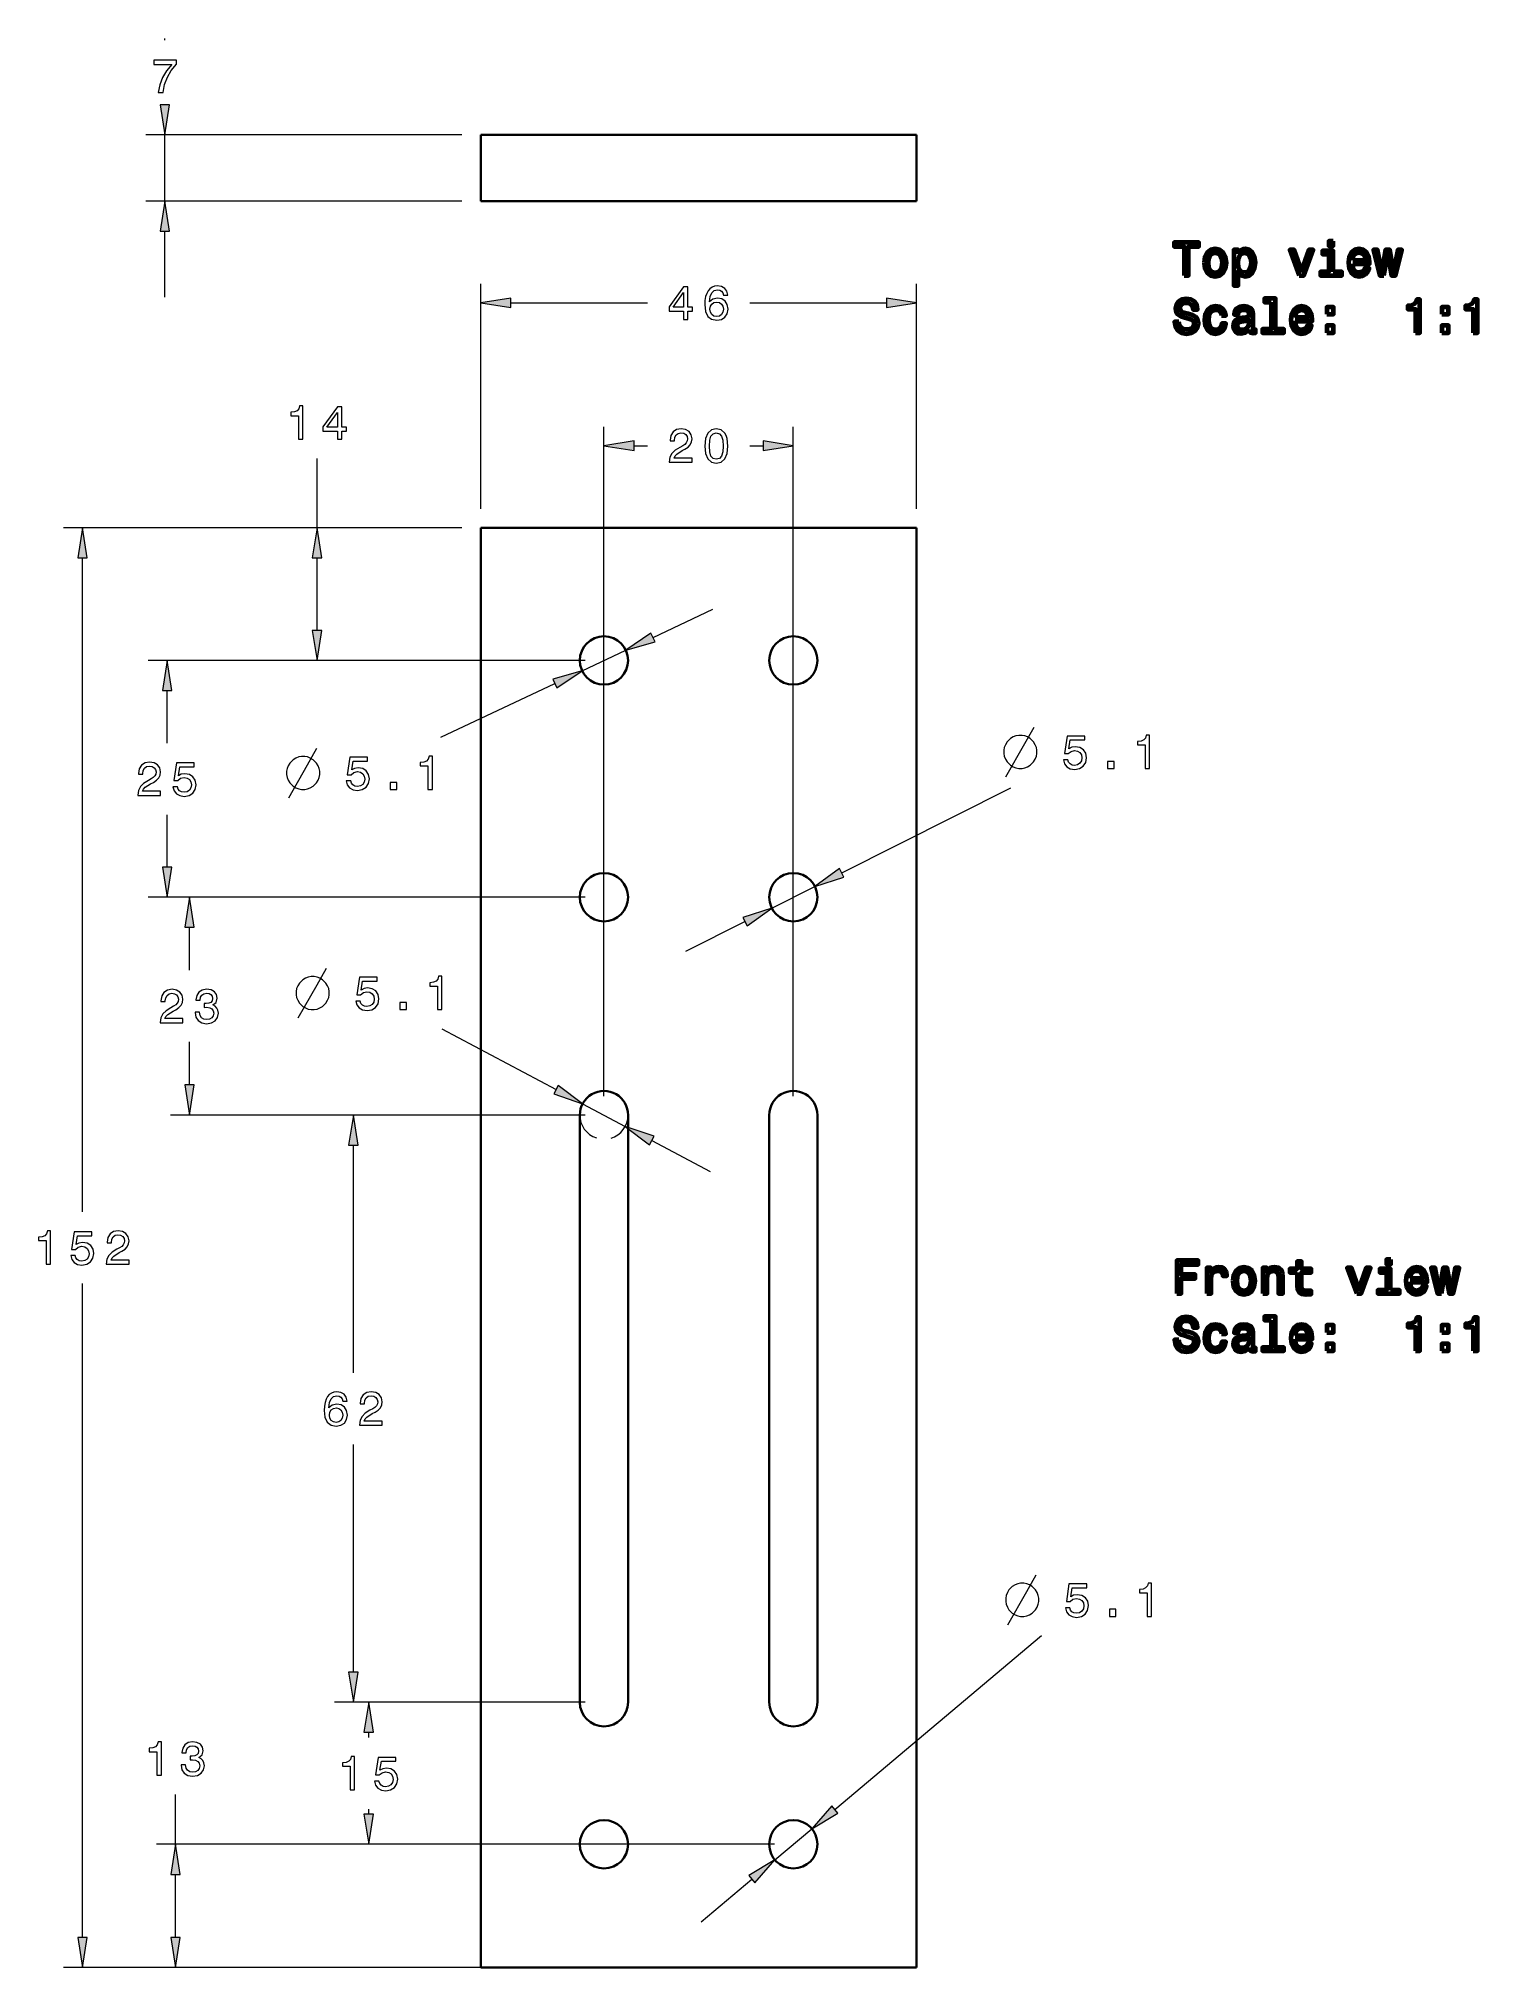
# Model space of a CAD drawing. Extents: x 26 to 178, y 10 to 214.
import ezdxf

# ---------------------------------------------------------------- set-up
doc = ezdxf.new("R2010")
doc.units = 0

msp = doc.modelspace()

# ---------------------------------------------------------------- linework, layer by layer
at = {"color": 7, "lineweight": 13, "ltscale": 0.003994}
msp.add_line((39.030872, 213.647751), (39.030872, 213.807526), dxfattribs=at)
at = {"color": 7, "lineweight": 13}
for p, q in [((70.399979, 203.647522), (37.030872, 203.647522)), ((70.399979, 196.647522), (37.030872, 196.647522)), ((72.399979, 164.143188), (72.399979, 187.909683)), ((118.399979, 164.143188), (118.399979, 187.909683)), ((85.399979, 102.143188), (85.399979, 172.823395)), ((105.399979, 102.143188), (105.399979, 172.823395)), ((70.399979, 162.143188), (28.335464, 162.143188)), ((30.335464, 89.925186), (30.335464, 158.96817)), ((83.399979, 148.143188), (37.267773, 148.143188)), ((83.399979, 148.143188), (53.103382, 148.143188)), ((110.514221, 125.716202), (128.381287, 134.705276)), ((83.399979, 123.143188), (37.267773, 123.143188)), ((83.399979, 123.143188), (39.636757, 123.143188)), ((83.399979, 100.143188), (39.636757, 100.143188)), ((80.849976, 100.143188), (56.941151, 100.143188)), ((58.941151, 72.925186), (58.941151, 96.968163)), ((30.335464, 13.318214), (30.335464, 82.361191)), ((58.941151, 41.318211), (58.941151, 65.361191)), ((109.781898, 26.827568), (131.602509, 45.17466)), ((80.849976, 38.143188), (56.941151, 38.143188)), ((83.399979, 38.143188), (58.557056, 38.143188)), ((103.399979, 23.143188), (38.156277, 23.143188)), ((83.399979, 23.143188), (58.557056, 23.143188)), ((70.399979, 10.143188), (28.335464, 10.143188)), ((116.399979, 10.143188), (38.156277, 10.143188))]:
    msp.add_line(p, q, dxfattribs=at)
at = {"color": 7, "lineweight": 13, "ltscale": 0.175}
msp.add_line((39.030872, 196.647522), (39.030872, 203.647522), dxfattribs=at)
at = {"color": 7, "lineweight": 35}
for p, q in [((72.399979, 203.647522), (118.399979, 203.647522)), ((72.399979, 196.647522), (118.399979, 196.647522)), ((72.399979, 162.143188), (118.399979, 162.143188)), ((72.399979, 10.143188), (72.399979, 162.143188)), ((118.399979, 162.143188), (118.399979, 10.143188)), ((82.849976, 38.143188), (82.849976, 100.143188)), ((87.949982, 100.143188), (87.949982, 38.143188)), ((102.849976, 100.143188), (102.849976, 38.143188)), ((107.949982, 38.143188), (107.949982, 100.143188)), ((118.399979, 10.143188), (72.399979, 10.143188))]:
    msp.add_line(p, q, dxfattribs=at)
at = {"color": 7, "lineweight": 35, "ltscale": 0.175}
for p, q in [((72.399979, 203.647522), (72.399979, 196.647522)), ((118.399979, 203.647522), (118.399979, 196.647522))]:
    msp.add_line(p, q, dxfattribs=at)
at = {"color": 7, "lineweight": 13, "ltscale": 0.174625}
msp.add_line((39.030872, 186.487518), (39.030872, 193.472504), dxfattribs=at)
at = {"color": 7, "lineweight": 13, "ltscale": 0.360174}
for p, q in [((75.574997, 185.909683), (89.981956, 185.909683)), ((100.818001, 185.909683), (115.22496, 185.909683))]:
    msp.add_line(p, q, dxfattribs=at)
at = {"color": 7, "lineweight": 13, "ltscale": 0.183085}
msp.add_line((55.103382, 162.143188), (55.103382, 169.466599), dxfattribs=at)
at = {"color": 7, "lineweight": 13, "ltscale": 0.035174}
for p, q in [((88.575005, 170.823395), (89.981956, 170.823395)), ((100.818001, 170.823395), (102.224953, 170.823395))]:
    msp.add_line(p, q, dxfattribs=at)
at = {"color": 7, "lineweight": 13, "ltscale": 0.432415}
msp.add_line((70.399979, 162.143188), (53.103382, 162.143188), dxfattribs=at)
at = {"color": 7, "lineweight": 13, "ltscale": 0.191249}
msp.add_line((55.103382, 151.318207), (55.103382, 158.96817), dxfattribs=at)
at = {"color": 7, "lineweight": 13, "ltscale": 0.174624}
for p, q in [((90.580238, 150.580566), (96.900551, 153.554367)), ((94.045959, 117.430893), (100.285736, 120.570175)), ((90.455536, 97.456696), (96.623703, 94.178955)), ((95.671776, 14.96357), (101.018059, 19.458801))]:
    msp.add_line(p, q, dxfattribs=at)
at = {"color": 7, "lineweight": 13, "ltscale": 0.1275}
for p, q in [((83.092621, 147.057541), (87.707336, 149.228821)), ((103.122025, 121.997131), (107.677933, 124.289246)), ((83.14817, 101.33979), (87.651787, 98.946587)), ((103.448212, 21.502113), (107.351746, 24.78426))]:
    msp.add_line(p, q, dxfattribs=at)
at = {"color": 7, "lineweight": 13, "ltscale": 0.138575}
for p, q in [((39.267773, 139.425186), (39.267773, 144.96817)), ((39.267773, 126.318207), (39.267773, 131.861191))]:
    msp.add_line(p, q, dxfattribs=at)
at = {"color": 7, "lineweight": 13, "ltscale": 0.33234}
msp.add_line((68.191101, 140.046173), (80.219727, 145.705811), dxfattribs=at)
at = {"color": 7, "lineweight": 13, "ltscale": 0.113575}
for p, q in [((41.636757, 115.425186), (41.636757, 119.96817)), ((41.636757, 103.318207), (41.636757, 107.861191))]:
    msp.add_line(p, q, dxfattribs=at)
at = {"color": 7, "lineweight": 13, "ltscale": 0.341547}
msp.add_line((68.280136, 109.240578), (80.344421, 102.829681), dxfattribs=at)
at = {"color": 7, "lineweight": 13, "ltscale": 0.013574}
for p, q in [((60.557056, 34.42519), (60.557056, 34.968166)), ((60.557056, 26.318211), (60.557056, 26.861187))]:
    msp.add_line(p, q, dxfattribs=at)
at = {"color": 7, "lineweight": 13, "ltscale": 0.131428}
msp.add_line((40.156277, 23.143188), (40.156277, 28.400307), dxfattribs=at)
at = {"color": 7, "lineweight": 13, "ltscale": 0.166249}
msp.add_line((40.156277, 13.318214), (40.156277, 19.968163), dxfattribs=at)
at = {"color": 7, "lineweight": 13}
for points in [[(38.329861, 208.115753), (38.83923, 208.115753), (39.005653, 208.947891), (39.298161, 209.724548), (39.711708, 210.445724), (40.251331, 211.121521), (40.251331, 211.5401), (37.850754, 211.5401), (37.850754, 211.081177), (39.767181, 211.081177), (39.212425, 210.400345), (38.793839, 209.68924), (38.501331, 208.932755)], [(38.528, 206.82254), (39.030872, 203.647522), (39.533745, 206.82254)], [(39.533745, 193.472504), (39.030872, 196.647522), (38.528, 193.472504)], [(93.809341, 184.159683), (94.263237, 184.159683), (94.263237, 185.027115), (94.762512, 185.027115), (94.762512, 185.430573), (94.263237, 185.430573), (94.263237, 187.584045), (93.804298, 187.584045), (92.271164, 185.470917), (92.271164, 185.027115), (93.809341, 185.027115)], [(98.478363, 186.716599), (98.382545, 187.125092), (98.160645, 187.427704), (97.817703, 187.619339), (97.373901, 187.684906), (97.076347, 187.649597), (96.819145, 187.553772), (96.592201, 187.39743), (96.400558, 187.175537), (96.24926, 186.898163), (96.138306, 186.560257), (96.067703, 186.161835), (96.047531, 185.712997), (96.12822, 184.996857), (96.375336, 184.477417), (96.77375, 184.164734), (97.31842, 184.058807), (97.807617, 184.149597), (98.180817, 184.386627), (98.42289, 184.759827), (98.508621, 185.233887), (98.42289, 185.712997), (98.190903, 186.081146), (97.832832, 186.313141), (97.38903, 186.393829), (96.90992, 186.292969), (96.551849, 186.005493), (96.627502, 186.560257), (96.788887, 186.958679), (97.036003, 187.195709), (97.378944, 187.276398), (97.631104, 187.236053), (97.822746, 187.130142), (97.94883, 186.953629), (98.014389, 186.716599)], [(75.574997, 186.412567), (72.399979, 185.909683), (75.574997, 185.406799)], [(92.694794, 185.430573), (93.809341, 186.999023), (93.809341, 185.430573)], [(98.019432, 185.228851), (97.963959, 184.911133), (97.822746, 184.669052), (97.595802, 184.50766), (97.313377, 184.457245), (97.015831, 184.50766), (96.788887, 184.664001), (96.642632, 184.906082), (96.597244, 185.223801), (96.647675, 185.536484), (96.788887, 185.773514), (97.020874, 185.924805), (97.333549, 185.980286), (97.605888, 185.924805), (97.822746, 185.778564), (97.963959, 185.541534)], [(115.22496, 185.406799), (118.399979, 185.909683), (115.22496, 186.412567)], [(53.144592, 171.498596), (53.603523, 171.498596), (53.603523, 175.023804), (53.260586, 175.023804), (53.169807, 174.716187), (52.988251, 174.509399), (52.710873, 174.388367), (52.327587, 174.348022), (52.327587, 173.98996), (53.144592, 173.98996)], [(57.248768, 171.498596), (57.70266, 171.498596), (57.70266, 172.366028), (58.201939, 172.366028), (58.201939, 172.769501), (57.70266, 172.769501), (57.70266, 174.922943), (57.243725, 174.922943), (55.710587, 172.809845), (55.710587, 172.366028), (57.248768, 172.366028)], [(56.134216, 172.769501), (57.248768, 174.337936), (57.248768, 172.769501)], [(88.575005, 171.326263), (85.399979, 170.823395), (88.575005, 170.320526)], [(92.301422, 169.073395), (94.707039, 169.073395), (94.707039, 169.507111), (92.80574, 169.507111), (92.911652, 169.744141), (93.093208, 169.940826), (93.653008, 170.298889), (93.950554, 170.450195), (94.283409, 170.667053), (94.520439, 170.91922), (94.656609, 171.216766), (94.707039, 171.554657), (94.621307, 171.978302), (94.38427, 172.311157), (94.021164, 172.522964), (93.552139, 172.598602), (93.067993, 172.512878), (92.699837, 172.275848), (92.462799, 171.897614), (92.382111, 171.398315), (92.382111, 171.327728), (92.841042, 171.327728), (92.841042, 171.368073), (92.886436, 171.710999), (93.022598, 171.963165), (93.239456, 172.124542), (93.526924, 172.180023), (93.819427, 172.129593), (94.036293, 172.00351), (94.177498, 171.806824), (94.227936, 171.559708), (94.192627, 171.327728), (94.096809, 171.131042), (93.935425, 170.959564), (93.713524, 170.808258), (93.41597, 170.646881), (92.921738, 170.334198), (92.573753, 170.001343), (92.366982, 169.5979), (92.301422, 169.088531)], [(96.052574, 170.783051), (96.12822, 169.991272), (96.36525, 169.426422), (96.743492, 169.083481), (97.26799, 168.972534), (97.787445, 169.083481), (98.165688, 169.426422), (98.397675, 169.991272), (98.478363, 170.783051), (98.397675, 171.569794), (98.301849, 171.882477), (98.165688, 172.139679), (97.787445, 172.48262), (97.26799, 172.598602), (96.743492, 172.48262), (96.36525, 172.134644), (96.12822, 171.569794)], [(96.53672, 170.783051), (96.577065, 171.39328), (96.703148, 171.832031), (96.930092, 172.089249), (97.26799, 172.180023), (97.600845, 172.089249), (97.827789, 171.832031), (97.953873, 171.39328), (97.994217, 170.783051), (97.953873, 170.167786), (97.827789, 169.729004), (97.600845, 169.471802), (97.26799, 169.386078), (96.930092, 169.471802), (96.703148, 169.729004), (96.577065, 170.167786)], [(102.224953, 170.320526), (105.399979, 170.823395), (102.224953, 171.326263)], [(30.838341, 158.96817), (30.335464, 162.143188), (29.832588, 158.96817)], [(55.606255, 158.96817), (55.103382, 162.143188), (54.60051, 158.96817)], [(54.60051, 151.318207), (55.103382, 148.143188), (55.606255, 151.318207)], [(90.366142, 151.035583), (87.707336, 149.228836), (90.794327, 150.125549)], [(39.770645, 144.96817), (39.267773, 148.143188), (38.7649, 144.96817)], [(80.433815, 145.250778), (83.092621, 147.057541), (80.00563, 146.160828)], [(129.54953, 140.237274), (129.199524, 140.237274), (128.907852, 140.17894), (128.61618, 140.062271), (128.324524, 139.887268), (127.974518, 139.537262), (127.799522, 139.245605), (127.682861, 138.953934), (127.624527, 138.662262), (127.624527, 138.312271), (127.682861, 138.020599), (127.799522, 137.728943), (127.974518, 137.437271), (128.324524, 137.087265), (128.61618, 136.912262), (128.907852, 136.795609), (129.199524, 136.737274), (129.54953, 136.737274), (129.841187, 136.795609), (130.132858, 136.912262), (130.42453, 137.087265), (130.774521, 137.437271), (130.949524, 137.728943), (131.066193, 138.020599), (131.124527, 138.312271), (131.124527, 138.662262), (131.066193, 138.953934), (130.949524, 139.245605), (130.774521, 139.537262), (130.42453, 139.887268), (130.132858, 140.062271), (129.841187, 140.17894)], [(133.931808, 137.650085), (134.042755, 137.236542), (134.289886, 136.913788), (134.652985, 136.712051), (135.116974, 136.636414), (135.626343, 136.727188), (136.02475, 136.974304), (136.276917, 137.367676), (136.372742, 137.871994), (136.287003, 138.341019), (136.044922, 138.709167), (135.666687, 138.946198), (135.17749, 139.031937), (134.799255, 138.97142), (134.506744, 138.804993), (134.647949, 139.748077), (136.181091, 139.748077), (136.181091, 140.161621), (134.310059, 140.161621), (134.032684, 138.30571), (134.436127, 138.30571), (134.728638, 138.542755), (135.101837, 138.628479), (135.424606, 138.572998), (135.671722, 138.411621), (135.828064, 138.164505), (135.883545, 137.846771), (135.828064, 137.529053), (135.666687, 137.281937), (135.419556, 137.125595), (135.101837, 137.070129), (134.834549, 137.105423), (134.627777, 137.22142), (134.476471, 137.402985), (134.400833, 137.650085)], [(142.563797, 136.737274), (143.022736, 136.737274), (143.022736, 140.262482), (142.679794, 140.262482), (142.58902, 139.954849), (142.407455, 139.748077), (142.130081, 139.627045), (141.746796, 139.5867), (141.746796, 139.228622), (142.563797, 139.228622)], [(36.169212, 133.893188), (38.574833, 133.893188), (38.574833, 134.326904), (36.673534, 134.326904), (36.779442, 134.563934), (36.960999, 134.76062), (37.520798, 135.118698), (37.818348, 135.269989), (38.151199, 135.486847), (38.388233, 135.739014), (38.524399, 136.03656), (38.574833, 136.374451), (38.489098, 136.798096), (38.252064, 137.130936), (37.888954, 137.342758), (37.419933, 137.418396), (36.935783, 137.332672), (36.567627, 137.095642), (36.330597, 136.717392), (36.249905, 136.218109), (36.249905, 136.147507), (36.708839, 136.147507), (36.708839, 136.187866), (36.754227, 136.530792), (36.890392, 136.782959), (37.107254, 136.944336), (37.394718, 136.999817), (37.687225, 136.949387), (37.904083, 136.823303), (38.045292, 136.626617), (38.095726, 136.379501), (38.060421, 136.147507), (37.9646, 135.950821), (37.803219, 135.779358), (37.581314, 135.628052), (37.283764, 135.466675), (36.789528, 135.153992), (36.441547, 134.821136), (36.234776, 134.417679), (36.169212, 133.908325)], [(39.885063, 134.806015), (39.996014, 134.392471), (40.24313, 134.069702), (40.606243, 133.867981), (41.070221, 133.792328), (41.579586, 133.883102), (41.978001, 134.130219), (42.230164, 134.52359), (42.325985, 135.027924), (42.24025, 135.496933), (41.998173, 135.865082), (41.619934, 136.102127), (41.130741, 136.187866), (40.752499, 136.127335), (40.459991, 135.960907), (40.6012, 136.903992), (42.134342, 136.903992), (42.134342, 137.317535), (40.263306, 137.317535), (39.985928, 135.461639), (40.389385, 135.461639), (40.681892, 135.698669), (41.055092, 135.784393), (41.377857, 135.728928), (41.624977, 135.567535), (41.781315, 135.320419), (41.836792, 135.002701), (41.781315, 134.684967), (41.619934, 134.437866), (41.372814, 134.281525), (41.055092, 134.226044), (40.7878, 134.261353), (40.581028, 134.377335), (40.429729, 134.558899), (40.354084, 134.806015)], [(53.804043, 138.014175), (53.454044, 138.014175), (53.162376, 137.955841), (52.870708, 137.839172), (52.579044, 137.664169), (52.229042, 137.314178), (52.054043, 137.022507), (51.937378, 136.730835), (51.879044, 136.439178), (51.879044, 136.089172), (51.937378, 135.797501), (52.054043, 135.505829), (52.229042, 135.214172), (52.579044, 134.864166), (52.870708, 134.689178), (53.162376, 134.57251), (53.454044, 134.514175), (53.804043, 134.514175), (54.095711, 134.57251), (54.387375, 134.689178), (54.679043, 134.864166), (55.029041, 135.214172), (55.204044, 135.505829), (55.320709, 135.797501), (55.379044, 136.089172), (55.379044, 136.439178), (55.320709, 136.730835), (55.204044, 137.022507), (55.029045, 137.314178), (54.679043, 137.664169), (54.387375, 137.839172), (54.095711, 137.955841)], [(58.186337, 135.427002), (58.297287, 135.013458), (58.544403, 134.690689), (58.907516, 134.488953), (59.371494, 134.4133), (59.880859, 134.504089), (60.279274, 134.751205), (60.531437, 135.144577), (60.627258, 135.648895), (60.541523, 136.11792), (60.299446, 136.486069), (59.921207, 136.723114), (59.432014, 136.808838), (59.053772, 136.748322), (58.761265, 136.581894), (58.902473, 137.524979), (60.435616, 137.524979), (60.435616, 137.938522), (58.564579, 137.938522), (58.287201, 136.082611), (58.690659, 136.082611), (58.983166, 136.319641), (59.356365, 136.40538), (59.679131, 136.349915), (59.92625, 136.188522), (60.082588, 135.941406), (60.138065, 135.623688), (60.082588, 135.305954), (59.921207, 135.058838), (59.674088, 134.902496), (59.356365, 134.847015), (59.089073, 134.882324), (58.882301, 134.998322), (58.731003, 135.179871), (58.655357, 135.427002)], [(66.818321, 134.514175), (67.27726, 134.514175), (67.27726, 138.039383), (66.934319, 138.039383), (66.843536, 137.73175), (66.661987, 137.524979), (66.384605, 137.403946), (66.00132, 137.363586), (66.00132, 137.005524), (66.818321, 137.005524)], [(138.570572, 136.737274), (139.266541, 136.737274), (139.266541, 137.488708), (138.570572, 137.488708)], [(62.825096, 134.514175), (63.521061, 134.514175), (63.521061, 135.26561), (62.825096, 135.26561)], [(38.7649, 126.318207), (39.267773, 123.143188), (39.770645, 126.318207)], [(110.288216, 126.165428), (107.677933, 124.289246), (110.740227, 125.266983)], [(42.139629, 119.96817), (41.636757, 123.143188), (41.133884, 119.96817)], [(100.511742, 120.120949), (103.122025, 121.997131), (100.059731, 121.019394)], [(54.813984, 114.772583), (54.463985, 114.772583), (54.172318, 114.714249), (53.88065, 114.59758), (53.588985, 114.422577), (53.238983, 114.072578), (53.063984, 113.780914), (52.947319, 113.489243), (52.888985, 113.197578), (52.888985, 112.84758), (52.947319, 112.555908), (53.063984, 112.264244), (53.238983, 111.97258), (53.588985, 111.622581), (53.88065, 111.447578), (54.172318, 111.33091), (54.463985, 111.272583), (54.813984, 111.272583), (55.105652, 111.33091), (55.397316, 111.447578), (55.688984, 111.622581), (56.038982, 111.97258), (56.213985, 112.264244), (56.33065, 112.555908), (56.388985, 112.84758), (56.388985, 113.197578), (56.33065, 113.489243), (56.213985, 113.780914), (56.038986, 114.072578), (55.688984, 114.422577), (55.397316, 114.59758), (55.105652, 114.714249)], [(59.196278, 112.185402), (59.307228, 111.771858), (59.554344, 111.449097), (59.917458, 111.24736), (60.381435, 111.171715), (60.8908, 111.262497), (61.289215, 111.509613), (61.541378, 111.902985), (61.637199, 112.407303), (61.551464, 112.876328), (61.309387, 113.244484), (60.931149, 113.481514), (60.441956, 113.567245), (60.063713, 113.506729), (59.771206, 113.340302), (59.912415, 114.283386), (61.445557, 114.283386), (61.445557, 114.69693), (59.57452, 114.69693), (59.297142, 112.841019), (59.7006, 112.841019), (59.993107, 113.078056), (60.366306, 113.163788), (60.689072, 113.108315), (60.936192, 112.94693), (61.092529, 112.699814), (61.148006, 112.382088), (61.092529, 112.064362), (60.931149, 111.817245), (60.684029, 111.660904), (60.366306, 111.605431), (60.099014, 111.640732), (59.892242, 111.756729), (59.740944, 111.938286), (59.665298, 112.185402)], [(67.828262, 111.272583), (68.287201, 111.272583), (68.287201, 114.797798), (67.94426, 114.797798), (67.853485, 114.490158), (67.671921, 114.283386), (67.394547, 114.162346), (67.011261, 114.122002), (67.011261, 113.763931), (67.828262, 113.763931)], [(38.538197, 109.893188), (40.943817, 109.893188), (40.943817, 110.326904), (39.042519, 110.326904), (39.148426, 110.563934), (39.329983, 110.76062), (39.889782, 111.11869), (40.187332, 111.269989), (40.520184, 111.486847), (40.757217, 111.739014), (40.893383, 112.03656), (40.943817, 112.374458), (40.858082, 112.798088), (40.621048, 113.130943), (40.257938, 113.342758), (39.788918, 113.418404), (39.304768, 113.332672), (38.936611, 113.095642), (38.699581, 112.717392), (38.618889, 112.218117), (38.618889, 112.147507), (39.077824, 112.147507), (39.077824, 112.187859), (39.123211, 112.530792), (39.259377, 112.782959), (39.476238, 112.944344), (39.763702, 112.999817), (40.05621, 112.949387), (40.273067, 112.823303), (40.414276, 112.626617), (40.46471, 112.379501), (40.429405, 112.147507), (40.333584, 111.950821), (40.172203, 111.779358), (39.950298, 111.628059), (39.652748, 111.466675), (39.158512, 111.153992), (38.810532, 110.821144), (38.60376, 110.417686), (38.538197, 109.908318)], [(42.233875, 110.992615), (42.233875, 110.957306), (42.314564, 110.47316), (42.551598, 110.110046), (42.924797, 109.878059), (43.419033, 109.792328), (43.943527, 109.878059), (44.336899, 110.09996), (44.589062, 110.452988), (44.67984, 110.906876), (44.639492, 111.20443), (44.528542, 111.446503), (44.346985, 111.633102), (44.104912, 111.769272), (44.43272, 112.041603), (44.548714, 112.475319), (44.473068, 112.86869), (44.256207, 113.166245), (43.903183, 113.352844), (43.419033, 113.418404), (42.965141, 113.337715), (42.617157, 113.115814), (42.390213, 112.762787), (42.314564, 112.293762), (42.314564, 112.258461), (42.763412, 112.258461), (42.803757, 112.58123), (42.934883, 112.813217), (43.146698, 112.95443), (43.444248, 113.00486), (43.706497, 112.964516), (43.89814, 112.858604), (44.014133, 112.687134), (44.059521, 112.455147), (44.014133, 112.208031), (43.893097, 112.041603), (43.681278, 111.940735), (43.393814, 111.910477), (43.197128, 111.915527), (43.197128, 111.517105), (43.444248, 111.527191), (43.761971, 111.481804), (43.999004, 111.360764), (44.140213, 111.164078), (44.190647, 110.906876), (44.13517, 110.614372), (43.988918, 110.397507), (43.756927, 110.261345), (43.449291, 110.215958), (43.131569, 110.266388), (42.899578, 110.417686), (42.753326, 110.65976), (42.697849, 110.992615)], [(63.835037, 111.272583), (64.531006, 111.272583), (64.531006, 112.024017), (63.835037, 112.024017)], [(41.133884, 103.318207), (41.636757, 100.143188), (42.139629, 103.318207)], [(80.108444, 102.385612), (83.14817, 101.33979), (80.580399, 103.27375)], [(59.444023, 96.968163), (58.941151, 100.143188), (58.438278, 96.968163)], [(90.691513, 97.900764), (87.651787, 98.946587), (90.219559, 97.012627)], [(26.508659, 84.393188), (26.967598, 84.393188), (26.967598, 87.918404), (26.624657, 87.918404), (26.533875, 87.610771), (26.352325, 87.403992), (26.074944, 87.282959), (25.691658, 87.242615), (25.691658, 86.884544), (26.508659, 86.884544)], [(29.08474, 85.306015), (29.195694, 84.892471), (29.44281, 84.569702), (29.805923, 84.367973), (30.269897, 84.29232), (30.779266, 84.383102), (31.177681, 84.630219), (31.429844, 85.02359), (31.525665, 85.527916), (31.43993, 85.996933), (31.197853, 86.365089), (30.819611, 86.602119), (30.330421, 86.687859), (29.952179, 86.627335), (29.659668, 86.460915), (29.80088, 87.403992), (31.334023, 87.403992), (31.334023, 87.817543), (29.462982, 87.817543), (29.185608, 85.961632), (29.589066, 85.961632), (29.881569, 86.198662), (30.254768, 86.284401), (30.577538, 86.22892), (30.824654, 86.067543), (30.980995, 85.820419), (31.036469, 85.502701), (30.980995, 85.184975), (30.819611, 84.937859), (30.572495, 84.781517), (30.254768, 84.726044), (29.98748, 84.761345), (29.780708, 84.877335), (29.62941, 85.058891), (29.553764, 85.306015)], [(32.840939, 84.393188), (35.246559, 84.393188), (35.246559, 84.826904), (33.345261, 84.826904), (33.451168, 85.063934), (33.632725, 85.26062), (34.192524, 85.61869), (34.490074, 85.769989), (34.822926, 85.986847), (35.059959, 86.239006), (35.196125, 86.53656), (35.246559, 86.874458), (35.160824, 87.298088), (34.92379, 87.630943), (34.56068, 87.842758), (34.09166, 87.918404), (33.60751, 87.832672), (33.239353, 87.595634), (33.002323, 87.2174), (32.921631, 86.718117), (32.921631, 86.647514), (33.380566, 86.647514), (33.380566, 86.687859), (33.425953, 87.0308), (33.562119, 87.282959), (33.77898, 87.444344), (34.066444, 87.499817), (34.358952, 87.449387), (34.575809, 87.323303), (34.717018, 87.126617), (34.767452, 86.879501), (34.732147, 86.647514), (34.636326, 86.450829), (34.474945, 86.279358), (34.25304, 86.128059), (33.95549, 85.966675), (33.461254, 85.653992), (33.113274, 85.321144), (32.906502, 84.917686), (32.840939, 84.408318)], [(58.283512, 69.950104), (58.187691, 70.358604), (57.96579, 70.661201), (57.622849, 70.852844), (57.179047, 70.918404), (56.881496, 70.883102), (56.62429, 70.787277), (56.397346, 70.630943), (56.205704, 70.409042), (56.054405, 70.13166), (55.943455, 69.793762), (55.872849, 69.395348), (55.852676, 68.946503), (55.933369, 68.230362), (56.180485, 67.710915), (56.578903, 67.398232), (57.123569, 67.292328), (57.612762, 67.383102), (57.985962, 67.620132), (58.228035, 67.993332), (58.31377, 68.467392), (58.228035, 68.946503), (57.996048, 69.314659), (57.637978, 69.546646), (57.194176, 69.627335), (56.715069, 69.526474), (56.356998, 69.239014), (56.432648, 69.793762), (56.594032, 70.192177), (56.841148, 70.429214), (57.18409, 70.509903), (57.436249, 70.469559), (57.627892, 70.363647), (57.753975, 70.187134), (57.819534, 69.950104)], [(59.578613, 67.393188), (61.984234, 67.393188), (61.984234, 67.826904), (60.082935, 67.826904), (60.188843, 68.063934), (60.370399, 68.26062), (60.930199, 68.61869), (61.227749, 68.769989), (61.5606, 68.986847), (61.797634, 69.239014), (61.9338, 69.53656), (61.984234, 69.874458), (61.898499, 70.298088), (61.661465, 70.630943), (61.298355, 70.842758), (60.829334, 70.918404), (60.345184, 70.832672), (59.977028, 70.595642), (59.739998, 70.217392), (59.659306, 69.718117), (59.659306, 69.647507), (60.11824, 69.647507), (60.11824, 69.687859), (60.163628, 70.030792), (60.299793, 70.282959), (60.516655, 70.444344), (60.804119, 70.499817), (61.096626, 70.449387), (61.313484, 70.323303), (61.454693, 70.126617), (61.505127, 69.879501), (61.469822, 69.647507), (61.374001, 69.450821), (61.21262, 69.279358), (60.990715, 69.128059), (60.693165, 68.966675), (60.198929, 68.653992), (59.850948, 68.321144), (59.644176, 67.917686), (59.578613, 67.408318)], [(57.824577, 68.462357), (57.769104, 68.14463), (57.627892, 67.902557), (57.400948, 67.741173), (57.118526, 67.690735), (56.820976, 67.741173), (56.594032, 67.897507), (56.447777, 68.139587), (56.40239, 68.457306), (56.45282, 68.769989), (56.594032, 69.007019), (56.826019, 69.158318), (57.138699, 69.213791), (57.411034, 69.158318), (57.627892, 69.012062), (57.769104, 68.775032)], [(129.751495, 50.706661), (129.401505, 50.706661), (129.109833, 50.648327), (128.818161, 50.531662), (128.526505, 50.356663), (128.176498, 50.00666), (128.001495, 49.714996), (127.884834, 49.423328), (127.8265, 49.13166), (127.8265, 48.781662), (127.884834, 48.489994), (128.001495, 48.198326), (128.176498, 47.906662), (128.526505, 47.55666), (128.818161, 47.38166), (129.109833, 47.264996), (129.401505, 47.206661), (129.751495, 47.206661), (130.043167, 47.264996), (130.334839, 47.38166), (130.626495, 47.55666), (130.976501, 47.906662), (131.151505, 48.198326), (131.268158, 48.489994), (131.326508, 48.781662), (131.326508, 49.13166), (131.268158, 49.423328), (131.151505, 49.714996), (130.976501, 50.00666), (130.626495, 50.356663), (130.334839, 50.531662), (130.043167, 50.648327)], [(134.133789, 48.119484), (134.244751, 47.70594), (134.491852, 47.383175), (134.85498, 47.181446), (135.318954, 47.105797), (135.828308, 47.196575), (136.22673, 47.443691), (136.478897, 47.837063), (136.574707, 48.341389), (136.488983, 48.810406), (136.246902, 49.178562), (135.868668, 49.415596), (135.379471, 49.501331), (135.001221, 49.440811), (134.708725, 49.274384), (134.84993, 50.217468), (136.383072, 50.217468), (136.383072, 50.631012), (134.512039, 50.631012), (134.23465, 48.775105), (134.638123, 48.775105), (134.930618, 49.012138), (135.303818, 49.09787), (135.626587, 49.042397), (135.873703, 48.881012), (136.030045, 48.633896), (136.085526, 48.31617), (136.030045, 47.998447), (135.868668, 47.751331), (135.621552, 47.59499), (135.303818, 47.539513), (135.03653, 47.574818), (134.829758, 47.690811), (134.678467, 47.872368), (134.602814, 48.119484)], [(142.765778, 47.206661), (143.224716, 47.206661), (143.224716, 50.731876), (142.881775, 50.731876), (142.791, 50.42424), (142.609436, 50.217468), (142.332062, 50.096432), (141.948776, 50.056084), (141.948776, 49.698017), (142.765778, 49.698017)], [(138.772552, 47.206661), (139.468521, 47.206661), (139.468521, 47.958103), (138.772552, 47.958103)], [(58.438278, 41.318211), (58.941151, 38.143188), (59.444023, 41.318211)], [(61.059929, 34.968166), (60.557056, 38.143188), (60.054184, 34.968166)], [(38.197487, 30.432308), (38.656418, 30.432308), (38.656418, 33.957523), (38.31348, 33.957523), (38.222702, 33.649887), (38.041145, 33.443115), (37.763767, 33.322079), (37.380482, 33.281731), (37.380482, 32.923664), (38.197487, 32.923664)], [(40.753395, 31.531731), (40.753395, 31.496429), (40.834084, 31.01228), (41.071117, 30.649166), (41.444317, 30.417179), (41.938553, 30.331444), (42.463047, 30.417179), (42.856419, 30.63908), (43.108582, 30.992107), (43.19936, 31.445995), (43.159012, 31.743546), (43.048061, 31.985622), (42.866505, 32.172222), (42.624432, 32.308388), (42.95224, 32.580723), (43.068233, 33.014442), (42.992588, 33.407814), (42.775726, 33.705364), (42.422703, 33.891964), (41.938553, 33.957523), (41.484661, 33.876831), (41.136677, 33.65493), (40.909733, 33.301907), (40.834084, 32.832886), (40.834084, 32.797581), (41.282932, 32.797581), (41.323277, 33.12035), (41.454403, 33.352337), (41.666218, 33.493546), (41.963768, 33.54398), (42.226017, 33.503635), (42.41766, 33.397728), (42.533653, 33.226257), (42.579041, 32.994267), (42.533653, 32.74715), (42.412617, 32.580723), (42.200798, 32.479858), (41.913334, 32.4496), (41.716648, 32.454643), (41.716648, 32.056229), (41.963768, 32.066315), (42.28149, 32.020924), (42.518524, 31.899887), (42.659733, 31.703201), (42.710167, 31.445995), (42.65469, 31.153488), (42.508438, 30.93663), (42.276447, 30.800465), (41.968811, 30.755074), (41.651089, 30.805508), (41.419098, 30.956802), (41.272846, 31.198879), (41.217369, 31.531731)], [(58.598267, 28.893188), (59.057198, 28.893188), (59.057198, 32.418404), (58.71426, 32.418404), (58.623482, 32.110767), (58.441925, 31.903996), (58.164547, 31.782959), (57.781261, 31.742611), (57.781261, 31.384544), (58.598267, 31.384544)], [(61.174347, 29.806011), (61.285297, 29.392467), (61.532413, 29.069702), (61.895527, 28.867973), (62.359505, 28.792324), (62.86887, 28.883102), (63.267284, 29.130219), (63.519447, 29.52359), (63.615269, 30.027916), (63.529533, 30.496933), (63.287457, 30.865089), (62.909218, 31.102123), (62.420025, 31.187859), (62.041782, 31.127338), (61.749275, 30.960911), (61.890484, 31.903996), (63.423626, 31.903996), (63.423626, 32.317539), (61.552589, 32.317539), (61.275211, 30.461632), (61.678669, 30.461632), (61.971176, 30.698666), (62.344376, 30.784397), (62.667141, 30.728924), (62.914261, 30.567539), (63.070599, 30.320423), (63.126076, 30.002697), (63.070599, 29.684975), (62.909218, 29.437859), (62.662098, 29.281517), (62.344376, 29.22604), (62.077084, 29.261345), (61.870312, 29.377338), (61.719013, 29.558895), (61.643368, 29.806011)], [(109.458267, 27.212467), (107.351746, 24.78426), (110.10553, 26.442673)], [(60.054184, 26.318211), (60.557056, 23.143188), (61.059929, 26.318211)], [(40.659153, 19.968163), (40.156277, 23.143188), (39.653404, 19.968163)], [(101.34169, 19.073906), (103.448212, 21.502113), (100.694427, 19.843704)], [(29.832588, 13.318214), (30.335464, 10.143188), (30.838341, 13.318214)], [(39.653404, 13.318214), (40.156277, 10.143188), (40.659153, 13.318214)]]:
    msp.add_lwpolyline(points, close=True, dxfattribs=at)
at = {"color": 7, "lineweight": 100}
for points in [[(146.686005, 188.790894), (147.149979, 188.790894), (147.149979, 191.867264), (148.209061, 191.867264), (148.209061, 192.290894), (145.621887, 192.290894), (145.621887, 191.867264), (146.686005, 191.867264)], [(148.778946, 190.142471), (148.859634, 189.527206), (149.091614, 189.073318), (149.459778, 188.790894), (149.95401, 188.695068), (150.443207, 188.790894), (150.811356, 189.068268), (151.04335, 189.522156), (151.129089, 190.142471), (151.04335, 190.757751), (150.811356, 191.21669), (150.443207, 191.494064), (149.95401, 191.594925), (149.459778, 191.494064), (149.091614, 191.211639), (148.859634, 190.757751)], [(152.36467, 191.080521), (152.36467, 191.4991), (151.920868, 191.4991), (151.920868, 187.741898), (152.36467, 187.741898), (152.36467, 189.204437), (152.521011, 188.967407), (152.697525, 188.811066), (153.141327, 188.695068), (153.564972, 188.790894), (153.897812, 189.078354), (154.11467, 189.532242), (154.195374, 190.147522), (154.11467, 190.757751), (153.897812, 191.211639), (153.564972, 191.494064), (153.141327, 191.594925), (152.899261, 191.564667), (152.69249, 191.468842), (152.515976, 191.307465)], [(158.830093, 188.790894), (159.299118, 188.790894), (160.287582, 191.4991), (159.828659, 191.4991), (159.067123, 189.315384), (158.290466, 191.4991), (157.826492, 191.4991)], [(162.425919, 192.411926), (161.956894, 192.411926), (161.956894, 191.907608), (162.425919, 191.907608)], [(164.478516, 190.016403), (166.253723, 190.016403), (166.258774, 190.223175), (166.17807, 190.803146), (165.956177, 191.236862), (165.603149, 191.4991), (165.134125, 191.594925), (164.675201, 191.494064), (164.322174, 191.211639), (164.09523, 190.752716), (164.014526, 190.147522), (164.090179, 189.527206), (164.317123, 189.073318), (164.665115, 188.790894), (165.119003, 188.695068), (165.512375, 188.760635), (165.835144, 188.932098), (166.072174, 189.204437), (166.208344, 189.567551), (165.769577, 189.567551), (165.678802, 189.365814), (165.547668, 189.214523), (165.174469, 189.093491), (164.887009, 189.148956), (164.670151, 189.32547), (164.528946, 189.612946), (164.478516, 190.001266)], [(167.766693, 188.790894), (168.170151, 191.090607), (168.573608, 188.790894), (168.997238, 188.790894), (169.662949, 191.4991), (169.234268, 191.4991), (168.785431, 189.199402), (168.387009, 191.4991), (167.948257, 191.4991), (167.549835, 189.199402), (167.100983, 191.4991), (166.677353, 191.4991), (167.343063, 188.790894)], [(149.232834, 190.147522), (149.278214, 190.60141), (149.419434, 190.92923), (149.646378, 191.130951), (149.95401, 191.201553), (150.256607, 191.130951), (150.483551, 190.934265), (150.624756, 190.60141), (150.675201, 190.147522), (150.624756, 189.688583), (150.483551, 189.355728), (150.256607, 189.154007), (149.95401, 189.08844), (149.646378, 189.154007), (149.419434, 189.355728), (149.278214, 189.688583)], [(153.065689, 189.093491), (152.768127, 189.159042), (152.55127, 189.360779), (152.415115, 189.688583), (152.36972, 190.147522), (152.415115, 190.60141), (152.55127, 190.92923), (152.768127, 191.125916), (153.065689, 191.196518), (153.338013, 191.125916), (153.554871, 190.924179), (153.69104, 190.596375), (153.74147, 190.147522), (153.69104, 189.693634), (153.554871, 189.360779), (153.338013, 189.159042)], [(162.410782, 189.164093), (162.410782, 191.408325), (161.271011, 191.408325), (161.271011, 191.03009), (161.96698, 191.03009), (161.96698, 189.164093), (161.059204, 189.164093), (161.059204, 188.790894), (163.328659, 188.790894), (163.328659, 189.164093)], [(164.478516, 190.389603), (164.533981, 190.737579), (164.670151, 190.994781), (164.876923, 191.151123), (165.149261, 191.206604), (165.41655, 191.151123), (165.623322, 190.994781), (165.749405, 190.737579), (165.7948, 190.389603)], [(146.121155, 183.898956), (145.662231, 183.898956), (145.763092, 183.36438), (146.015259, 182.971008), (146.40358, 182.733978), (146.92807, 182.648239), (147.447525, 182.728928), (147.835861, 182.950836), (148.082977, 183.298813), (148.173752, 183.757751), (148.098099, 184.171295), (147.886292, 184.438583), (147.54335, 184.615097), (147.084412, 184.746231), (146.69104, 184.842041), (146.433838, 184.953003), (146.287582, 185.11438), (146.242203, 185.366547), (146.287582, 185.593491), (146.418716, 185.764954), (146.620438, 185.880951), (146.897812, 185.921295), (147.180237, 185.870865), (147.402145, 185.734695), (147.548401, 185.507751), (147.619003, 185.200119), (148.077927, 185.200119), (148.077927, 185.210205), (147.997238, 185.684265), (147.760208, 186.037292), (147.387009, 186.259201), (146.88269, 186.334839), (146.428802, 186.259201), (146.075775, 186.047379), (145.848831, 185.719574), (145.768127, 185.295944), (145.833694, 184.917694), (146.025345, 184.660492), (146.327927, 184.489014), (146.74147, 184.357895), (147.149979, 184.241898), (147.457611, 184.130951), (147.644211, 183.969574), (147.709778, 183.707321), (147.649261, 183.440033), (147.49292, 183.238297), (147.25589, 183.112213), (146.948242, 183.071869), (146.605316, 183.12735), (146.343063, 183.288727), (146.176636, 183.55098)], [(150.634842, 184.554581), (151.073608, 184.554581), (150.982834, 184.958038), (150.765976, 185.275772), (150.42807, 185.472458), (149.989319, 185.548096), (149.505173, 185.447235), (149.137009, 185.16481), (148.905029, 184.705887), (148.824326, 184.090607), (148.899979, 183.480377), (149.126923, 183.026489), (149.484985, 182.744064), (149.974182, 182.648239), (150.407898, 182.723892), (150.745804, 182.935699), (150.977783, 183.268555), (151.078659, 183.712357), (150.655029, 183.712357), (150.579376, 183.429947), (150.438156, 183.218124), (150.236435, 183.087006), (149.989319, 183.046661), (149.681686, 183.112213), (149.459778, 183.31395), (149.323608, 183.641754), (149.278214, 184.105743), (149.323608, 184.559631), (149.464813, 184.887436), (149.691772, 185.089172), (149.989319, 185.159775), (150.251556, 185.11438), (150.448242, 184.998383), (150.579376, 184.806747)], [(153.554871, 183.097092), (153.554871, 183.081955), (153.580093, 182.910492), (153.655746, 182.789459), (153.973465, 182.693634), (154.220581, 182.733978), (154.220581, 183.07692), (154.11467, 183.061783), (153.973465, 183.12735), (153.948242, 183.329086), (153.948242, 184.731094), (153.887726, 185.089172), (153.711212, 185.341324), (153.40358, 185.49263), (152.969864, 185.548096), (152.546234, 185.487579), (152.233551, 185.316116), (152.036865, 185.048813), (151.971298, 184.695801), (151.971298, 184.665527), (152.36972, 184.665527), (152.405029, 184.87735), (152.515976, 185.028641), (152.697525, 185.119431), (152.954727, 185.154724), (153.201859, 185.129517), (153.378372, 185.053864), (153.484268, 184.922745), (153.519577, 184.74118), (153.499405, 184.529373), (153.418716, 184.423462), (153.21698, 184.373032), (152.838745, 184.332687), (152.405029, 184.241898), (152.097382, 184.080521), (151.915833, 183.828354), (151.860352, 183.455154), (151.910782, 183.122299), (152.067123, 182.875183), (152.31929, 182.718842), (152.667267, 182.663376), (153.136292, 182.769287)], [(155.86467, 185.991898), (155.86467, 183.117264), (154.951859, 183.117264), (154.951859, 182.744064), (157.216263, 182.744064), (157.216263, 183.117264), (156.308487, 183.117264), (156.308487, 186.365097), (155.168716, 186.365097), (155.168716, 185.991898)], [(158.406464, 183.969574), (160.181686, 183.969574), (160.186722, 184.176346), (160.106033, 184.756317), (159.884125, 185.190033), (159.531097, 185.452271), (159.062088, 185.548096), (158.603149, 185.447235), (158.250122, 185.16481), (158.023178, 184.705887), (157.94249, 184.100693), (158.018127, 183.480377), (158.245087, 183.026489), (158.593063, 182.744064), (159.046951, 182.648239), (159.440323, 182.713806), (159.763092, 182.885269), (160.000122, 183.157608), (160.136292, 183.520721), (159.697525, 183.520721), (159.60675, 183.318985), (159.475632, 183.167694), (159.102432, 183.046661), (158.814972, 183.102127), (158.598099, 183.278641), (158.456894, 183.566116), (158.406464, 183.954437)], [(161.750122, 184.700836), (162.446091, 184.700836), (162.446091, 185.452271), (161.750122, 185.452271)], [(171.115402, 182.744064), (171.574326, 182.744064), (171.574326, 186.269287), (171.231384, 186.269287), (171.14061, 185.961639), (170.959061, 185.754868), (170.681671, 185.633835), (170.298401, 185.593491), (170.298401, 185.235413), (171.115402, 185.235413)], [(173.894211, 184.700836), (174.590179, 184.700836), (174.590179, 185.452271), (173.894211, 185.452271)], [(177.187439, 182.744064), (177.646378, 182.744064), (177.646378, 186.269287), (177.303436, 186.269287), (177.212662, 185.961639), (177.031097, 185.754868), (176.753723, 185.633835), (176.370438, 185.593491), (176.370438, 185.235413), (177.187439, 185.235413)], [(153.50444, 183.692184), (153.443924, 183.429947), (153.282547, 183.22821), (153.040466, 183.097092), (152.74292, 183.051697), (152.55127, 183.07692), (152.415115, 183.157608), (152.329376, 183.298813), (152.304153, 183.495499), (152.324326, 183.672012), (152.405029, 183.798096), (152.727783, 183.939316), (153.136292, 183.999832), (153.50444, 184.120865)], [(158.406464, 184.342773), (158.461945, 184.69075), (158.598099, 184.947952), (158.804871, 185.104294), (159.077209, 185.159775), (159.344498, 185.104294), (159.55127, 184.947952), (159.677353, 184.69075), (159.722748, 184.342773)], [(161.750122, 182.744064), (162.446091, 182.744064), (162.446091, 183.495499), (161.750122, 183.495499)], [(173.894211, 182.744064), (174.590179, 182.744064), (174.590179, 183.495499), (173.894211, 183.495499)], [(145.884125, 81.28656), (146.353149, 81.28656), (146.353149, 82.895348), (147.825775, 82.895348), (147.825775, 83.313934), (146.353149, 83.313934), (146.353149, 84.36293), (148.163666, 84.36293), (148.163666, 84.78656), (145.884125, 84.78656)], [(149.076492, 81.28656), (149.520294, 81.28656), (149.520294, 82.834831), (149.565689, 83.208031), (149.701859, 83.475319), (149.923752, 83.636703), (150.221298, 83.692177), (150.443207, 83.656876), (150.609634, 83.556015), (150.710495, 83.384544), (150.745804, 83.152557), (151.194641, 83.152557), (151.134125, 83.561058), (150.967697, 83.853561), (150.690323, 84.030075), (150.312088, 84.090591), (150.054871, 84.050247), (149.832977, 83.949387), (149.636292, 83.777916), (149.47995, 83.545929), (149.47995, 83.994774), (149.076492, 83.994774)], [(151.814972, 82.638145), (151.89566, 82.022873), (152.12764, 81.568977), (152.495804, 81.28656), (152.990036, 81.190742), (153.479233, 81.28656), (153.847382, 81.563934), (154.079376, 82.01783), (154.165115, 82.638145), (154.079376, 83.253418), (153.847382, 83.712349), (153.479233, 83.989731), (152.990036, 84.090591), (152.495804, 83.989731), (152.12764, 83.707306), (151.89566, 83.253418)], [(152.26886, 82.643188), (152.31424, 83.097076), (152.45546, 83.424889), (152.682404, 83.626617), (152.990036, 83.69722), (153.292633, 83.626617), (153.519577, 83.429932), (153.660782, 83.097076), (153.711212, 82.643188), (153.660782, 82.184258), (153.519577, 81.851402), (153.292633, 81.649673), (152.990036, 81.584114), (152.682404, 81.649673), (152.45546, 81.851402), (152.31424, 82.184258)], [(154.982117, 81.28656), (155.425919, 81.28656), (155.425919, 82.84996), (155.471298, 83.208031), (155.617554, 83.470276), (155.844498, 83.63166), (156.147095, 83.692177), (156.389175, 83.641747), (156.540466, 83.505577), (156.616119, 83.278633), (156.641327, 82.976044), (156.641327, 81.28656), (157.085144, 81.28656), (157.085144, 83.066818), (157.064972, 83.424889), (156.974182, 83.722443), (156.676636, 83.994774), (156.212662, 84.090591), (155.95546, 84.05529), (155.738602, 83.959473), (155.552002, 83.798088), (155.405746, 83.58123), (155.405746, 83.994774), (154.982117, 83.994774)], [(158.613235, 83.525757), (158.613235, 82.169128), (158.643494, 81.730362), (158.784698, 81.427773), (159.067123, 81.251259), (159.546234, 81.190742), (160.070724, 81.215958), (160.070724, 81.599243), (159.687439, 81.568977), (159.339462, 81.609329), (159.152863, 81.735405), (159.072174, 81.94722), (159.057037, 82.244774), (159.057037, 83.525757), (160.070724, 83.525757), (160.070724, 83.903992), (159.057037, 83.903992), (159.057037, 84.695786), (158.613235, 84.695786), (158.613235, 83.903992), (157.846664, 83.903992), (157.846664, 83.525757)], [(164.902145, 81.28656), (165.371155, 81.28656), (166.359634, 83.994774), (165.900696, 83.994774), (165.139175, 81.811058), (164.362518, 83.994774), (163.898544, 83.994774)], [(168.482834, 81.65976), (168.482834, 83.903992), (167.343063, 83.903992), (167.343063, 83.525757), (168.039032, 83.525757), (168.039032, 81.65976), (167.131256, 81.65976), (167.131256, 81.28656), (169.400696, 81.28656), (169.400696, 81.65976)], [(168.497955, 84.9076), (168.028946, 84.9076), (168.028946, 84.403275), (168.497955, 84.403275)], [(170.550552, 82.512062), (172.325775, 82.512062), (172.330811, 82.718834), (172.250122, 83.298805), (172.028229, 83.732529), (171.675201, 83.994774), (171.206177, 84.090591), (170.747238, 83.989731), (170.394211, 83.707306), (170.167267, 83.248375), (170.086578, 82.643188), (170.162231, 82.022873), (170.389175, 81.568977), (170.737152, 81.28656), (171.19104, 81.190742), (171.584412, 81.256302), (171.907181, 81.427773), (172.144211, 81.700104), (172.28038, 82.063217), (171.841614, 82.063217), (171.750839, 81.861488), (171.61972, 81.71019), (171.246521, 81.589157), (170.959061, 81.64463), (170.742203, 81.821144), (170.600983, 82.108604), (170.550552, 82.496933)], [(170.550552, 82.885262), (170.606033, 83.233246), (170.742203, 83.490448), (170.948975, 83.64679), (171.221313, 83.702263), (171.488602, 83.64679), (171.695374, 83.490448), (171.821442, 83.233246), (171.866837, 82.885262)], [(173.838745, 81.28656), (174.242203, 83.586273), (174.64566, 81.28656), (175.06929, 81.28656), (175.734985, 83.994774), (175.30632, 83.994774), (174.857468, 81.695061), (174.459061, 83.994774), (174.020294, 83.994774), (173.621887, 81.695061), (173.173035, 83.994774), (172.749405, 83.994774), (173.4151, 81.28656)], [(146.121155, 76.39463), (145.662231, 76.39463), (145.763092, 75.860046), (146.015259, 75.466675), (146.40358, 75.229645), (146.92807, 75.143913), (147.447525, 75.224602), (147.835861, 75.446503), (148.082977, 75.794487), (148.173752, 76.253418), (148.098099, 76.666962), (147.886292, 76.934258), (147.54335, 77.110771), (147.084412, 77.24189), (146.69104, 77.337715), (146.433838, 77.448662), (146.287582, 77.610046), (146.242203, 77.862213), (146.287582, 78.089157), (146.418716, 78.260628), (146.620438, 78.376617), (146.897812, 78.416962), (147.180237, 78.366531), (147.402145, 78.230362), (147.548401, 78.003418), (147.619003, 77.695786), (148.077927, 77.695786), (148.077927, 77.705872), (147.997238, 78.179932), (147.760208, 78.532959), (147.387009, 78.75486), (146.88269, 78.830505), (146.428802, 78.75486), (146.075775, 78.543045), (145.848831, 78.215233), (145.768127, 77.791603), (145.833694, 77.413361), (146.025345, 77.156158), (146.327927, 76.984688), (146.74147, 76.853561), (147.149979, 76.737572), (147.457611, 76.626617), (147.644211, 76.465233), (147.709778, 76.202988), (147.649261, 75.935699), (147.49292, 75.733971), (147.25589, 75.607887), (146.948242, 75.567543), (146.605316, 75.623016), (146.343063, 75.784401), (146.176636, 76.046646)], [(150.634842, 77.050247), (151.073608, 77.050247), (150.982834, 77.453705), (150.765976, 77.771431), (150.42807, 77.968117), (149.989319, 78.043762), (149.505173, 77.942902), (149.137009, 77.660477), (148.905029, 77.201546), (148.824326, 76.586273), (148.899979, 75.976044), (149.126923, 75.522148), (149.484985, 75.239731), (149.974182, 75.143913), (150.407898, 75.219559), (150.745804, 75.431374), (150.977783, 75.764229), (151.078659, 76.208031), (150.655029, 76.208031), (150.579376, 75.925613), (150.438156, 75.713791), (150.236435, 75.582672), (149.989319, 75.542328), (149.681686, 75.607887), (149.459778, 75.809616), (149.323608, 76.137428), (149.278214, 76.601402), (149.323608, 77.05529), (149.464813, 77.383102), (149.691772, 77.584831), (149.989319, 77.655434), (150.251556, 77.610046), (150.448242, 77.494057), (150.579376, 77.302414)], [(153.554871, 75.592758), (153.554871, 75.577629), (153.580093, 75.406158), (153.655746, 75.285118), (153.973465, 75.189301), (154.220581, 75.229645), (154.220581, 75.572586), (154.11467, 75.557457), (153.973465, 75.623016), (153.948242, 75.824745), (153.948242, 77.226761), (153.887726, 77.584831), (153.711212, 77.83699), (153.40358, 77.988289), (152.969864, 78.043762), (152.546234, 77.983246), (152.233551, 77.811775), (152.036865, 77.544487), (151.971298, 77.19146), (151.971298, 77.161201), (152.36972, 77.161201), (152.405029, 77.373016), (152.515976, 77.524315), (152.697525, 77.615089), (152.954727, 77.650391), (153.201859, 77.625175), (153.378372, 77.54953), (153.484268, 77.418404), (153.519577, 77.236847), (153.499405, 77.025032), (153.418716, 76.919128), (153.21698, 76.86869), (152.838745, 76.828346), (152.405029, 76.737572), (152.097382, 76.576187), (151.915833, 76.324028), (151.860352, 75.950829), (151.910782, 75.617973), (152.067123, 75.370857), (152.31929, 75.214516), (152.667267, 75.159042), (153.136292, 75.264946)], [(155.86467, 78.487572), (155.86467, 75.61293), (154.951859, 75.61293), (154.951859, 75.239731), (157.216263, 75.239731), (157.216263, 75.61293), (156.308487, 75.61293), (156.308487, 78.860771), (155.168716, 78.860771), (155.168716, 78.487572)], [(158.406464, 76.465233), (160.181686, 76.465233), (160.186722, 76.672005), (160.106033, 77.251976), (159.884125, 77.685699), (159.531097, 77.947945), (159.062088, 78.043762), (158.603149, 77.942902), (158.250122, 77.660477), (158.023178, 77.201546), (157.94249, 76.596359), (158.018127, 75.976044), (158.245087, 75.522148), (158.593063, 75.239731), (159.046951, 75.143913), (159.440323, 75.209473), (159.763092, 75.380943), (160.000122, 75.653275), (160.136292, 76.016388), (159.697525, 76.016388), (159.60675, 75.814659), (159.475632, 75.663361), (159.102432, 75.542328), (158.814972, 75.597801), (158.598099, 75.774315), (158.456894, 76.061775), (158.406464, 76.450104)], [(158.406464, 76.838432), (158.461945, 77.186417), (158.598099, 77.443619), (158.804871, 77.59996), (159.077209, 77.655434), (159.344498, 77.59996), (159.55127, 77.443619), (159.677353, 77.186417), (159.722748, 76.838432)], [(161.750122, 77.196503), (162.446091, 77.196503), (162.446091, 77.947945), (161.750122, 77.947945)], [(171.115402, 75.239731), (171.574326, 75.239731), (171.574326, 78.764946), (171.231384, 78.764946), (171.14061, 78.457314), (170.959061, 78.250534), (170.681671, 78.129501), (170.298401, 78.089157), (170.298401, 77.731087), (171.115402, 77.731087)], [(173.894211, 77.196503), (174.590179, 77.196503), (174.590179, 77.947945), (173.894211, 77.947945)], [(177.187439, 75.239731), (177.646378, 75.239731), (177.646378, 78.764946), (177.303436, 78.764946), (177.212662, 78.457314), (177.031097, 78.250534), (176.753723, 78.129501), (176.370438, 78.089157), (176.370438, 77.731087), (177.187439, 77.731087)], [(153.50444, 76.187859), (153.443924, 75.925613), (153.282547, 75.723877), (153.040466, 75.592758), (152.74292, 75.547371), (152.55127, 75.572586), (152.415115, 75.653275), (152.329376, 75.794487), (152.304153, 75.991173), (152.324326, 76.167686), (152.405029, 76.293762), (152.727783, 76.434975), (153.136292, 76.495491), (153.50444, 76.616531)], [(161.750122, 75.239731), (162.446091, 75.239731), (162.446091, 75.991173), (161.750122, 75.991173)], [(173.894211, 75.239731), (174.590179, 75.239731), (174.590179, 75.991173), (173.894211, 75.991173)]]:
    msp.add_lwpolyline(points, close=True, dxfattribs=at)
at = {"color": 7, "lineweight": 13}
for points in [[(127.857857, 135.862274), (129.841187, 139.362274), (130.832855, 141.112274)], [(52.112377, 133.639175), (54.095711, 137.139175), (55.087376, 138.889175)], [(53.122318, 110.397583), (55.105652, 113.897583), (56.097317, 115.647583)], [(128.05983, 46.331661), (130.043167, 49.831661), (131.034836, 51.581661)]]:
    msp.add_lwpolyline(points, dxfattribs=at)
at = {"color": 7, "lineweight": 35}
for centre in [(85.399979, 148.143188), (105.399979, 148.143188), (85.399979, 123.143188), (105.399979, 123.143188), (85.399979, 23.143188), (105.399979, 23.143188)]:
    msp.add_circle(centre, 2.55, dxfattribs=at)
at = {"color": 7, "lineweight": 13}
for centre, start, end in [((85.399979, 148.143188), 160.259775, 315.062147), ((85.399979, 148.143188), 340.25978, 135.062114), ((105.399979, 123.143188), 26.707339, 71.645208), ((105.399979, 123.143188), 206.707346, 251.645203), ((85.399979, 100.143188), 107.076193, 251.682284), ((85.399979, 100.143188), 287.076181, 71.682296), ((105.399979, 23.143188), 40.057608, 84.995475), ((105.399979, 23.143188), 220.057606, 264.995463)]:
    msp.add_arc(centre, 2.55, start, end, dxfattribs=at)
at = {"color": 7, "lineweight": 35}
for centre, start, end in [((85.399979, 100.143188), 0, 180.000005), ((105.399979, 100.143188), 0, 180.000005), ((85.399979, 38.143188), 180.000005, 360), ((105.399979, 38.143188), 180.000005, 360)]:
    msp.add_arc(centre, 2.55, start, end, dxfattribs=at)
at = {"color": 7, "lineweight": 13}
for points in [[(38.528, 206.82254), (39.030872, 203.647522), (38.528, 206.82254), (39.533745, 206.82254)], [(39.533745, 193.472504), (39.030872, 196.647522), (39.533745, 193.472504), (38.528, 193.472504)], [(75.574997, 186.412567), (72.399979, 185.909683), (75.574997, 186.412567), (75.574997, 185.406799)], [(115.22496, 185.406799), (118.399979, 185.909683), (115.22496, 185.406799), (115.22496, 186.412567)], [(88.575005, 171.326263), (85.399979, 170.823395), (88.575005, 171.326263), (88.575005, 170.320526)], [(102.224953, 170.320526), (105.399979, 170.823395), (102.224953, 170.320526), (102.224953, 171.326263)], [(30.838341, 158.96817), (30.335464, 162.143188), (30.838341, 158.96817), (29.832588, 158.96817)], [(55.606255, 158.96817), (55.103382, 162.143188), (55.606255, 158.96817), (54.60051, 158.96817)], [(54.60051, 151.318207), (55.103382, 148.143188), (54.60051, 151.318207), (55.606255, 151.318207)], [(90.366142, 151.035583), (87.707336, 149.228836), (90.366142, 151.035583), (90.794327, 150.125549)], [(39.770645, 144.96817), (39.267773, 148.143188), (39.770645, 144.96817), (38.7649, 144.96817)], [(80.433815, 145.250778), (83.092621, 147.057541), (80.433815, 145.250778), (80.00563, 146.160828)], [(38.7649, 126.318207), (39.267773, 123.143188), (38.7649, 126.318207), (39.770645, 126.318207)], [(110.288216, 126.165428), (107.677933, 124.289246), (110.288216, 126.165428), (110.740227, 125.266983)], [(42.139629, 119.96817), (41.636757, 123.143188), (42.139629, 119.96817), (41.133884, 119.96817)], [(100.511742, 120.120949), (103.122025, 121.997131), (100.511742, 120.120949), (100.059731, 121.019394)], [(41.133884, 103.318207), (41.636757, 100.143188), (41.133884, 103.318207), (42.139629, 103.318207)], [(80.108444, 102.385612), (83.14817, 101.33979), (80.108444, 102.385612), (80.580399, 103.27375)], [(59.444023, 96.968163), (58.941151, 100.143188), (59.444023, 96.968163), (58.438278, 96.968163)], [(90.691513, 97.900764), (87.651787, 98.946587), (90.691513, 97.900764), (90.219559, 97.012627)], [(58.438278, 41.318211), (58.941151, 38.143188), (58.438278, 41.318211), (59.444023, 41.318211)], [(61.059929, 34.968166), (60.557056, 38.143188), (61.059929, 34.968166), (60.054184, 34.968166)], [(109.458267, 27.212467), (107.351746, 24.78426), (109.458267, 27.212467), (110.10553, 26.442673)], [(60.054184, 26.318211), (60.557056, 23.143188), (60.054184, 26.318211), (61.059929, 26.318211)], [(40.659153, 19.968163), (40.156277, 23.143188), (40.659153, 19.968163), (39.653404, 19.968163)], [(101.34169, 19.073906), (103.448212, 21.502113), (101.34169, 19.073906), (100.694427, 19.843704)], [(29.832588, 13.318214), (30.335464, 10.143188), (29.832588, 13.318214), (30.838341, 13.318214)], [(39.653404, 13.318214), (40.156277, 10.143188), (39.653404, 13.318214), (40.659153, 13.318214)]]:
    msp.add_solid(points, dxfattribs=at)

doc.saveas('drawing.dxf')
